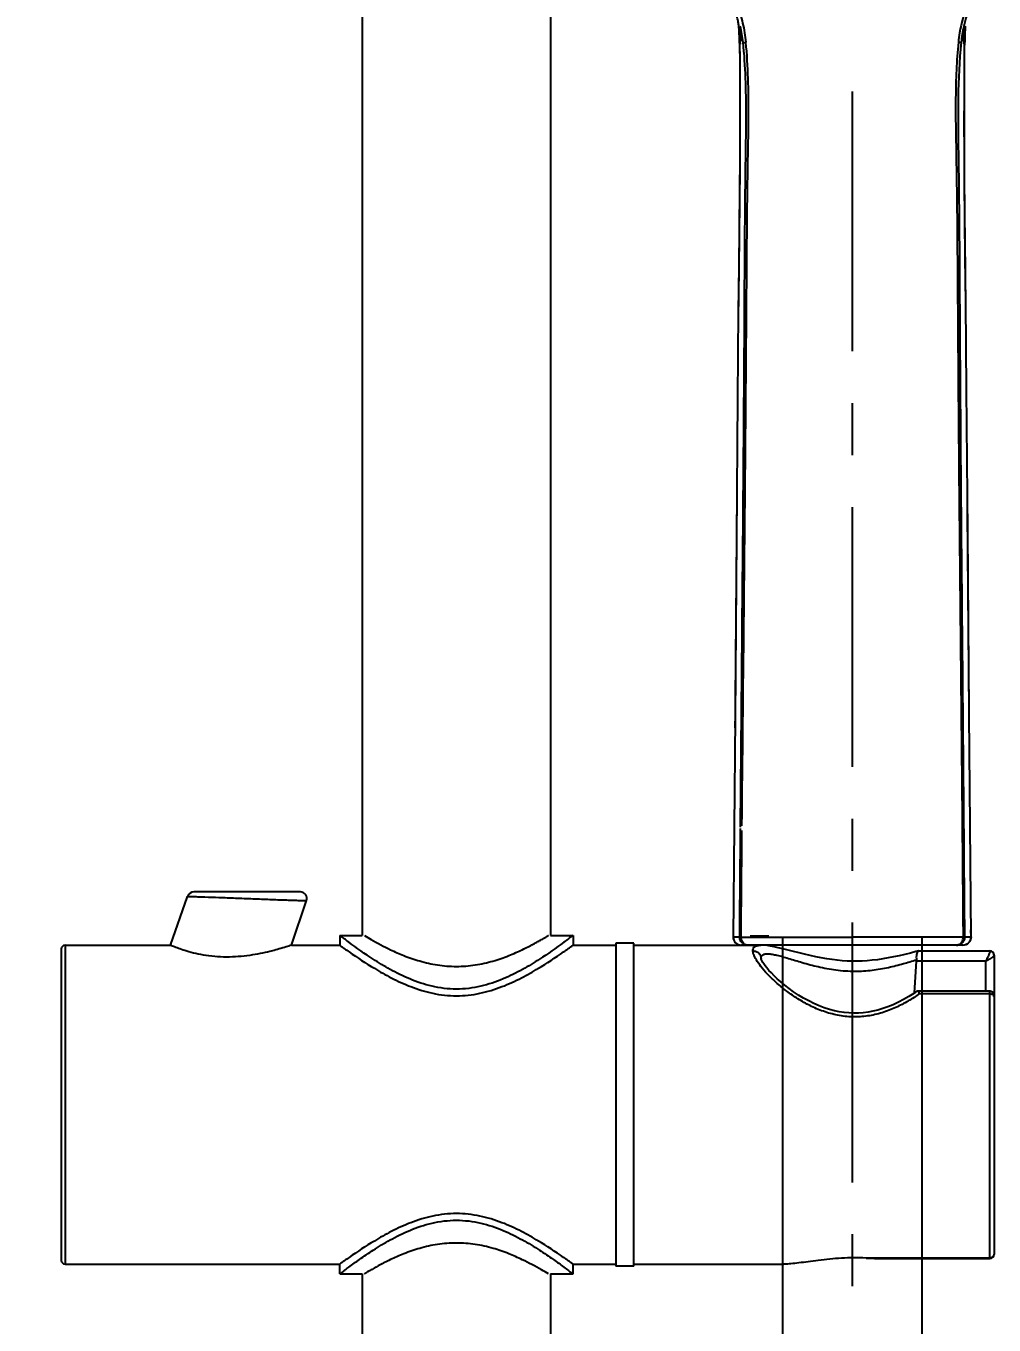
# Model space of a CAD drawing. Header units: millimetres. Extents: x 19741 to 22117, y -10160 to -6800.
# Drawn here: x 20892.2 to 21010.5, y -8388.4 to -8229.6 of the extents above; entities that cross this region are included whole.
import ezdxf

# ---------------------------------------------------------------- set-up
doc = ezdxf.new("R2010")
doc.units = ezdxf.units.MM
doc.linetypes.add('CENTERX2', pattern=[101.6, 63.5, -12.7, 12.7, -12.7])
doc.layers.add('CENTER', color=1, linetype='CENTERX2')
doc.styles.add('ARIAL', font='arial.ttf')
doc.dimstyles.get("Standard").update_dxf_attribs({"dimtxt": 15, "dimasz": 15, "dimexe": 0.18, "dimexo": 0.0625, "dimgap": 4, "dimtad": 0, "dimdec": 1, "dimdsep": 46, "dimtxsty": 'ARIAL', "dimcen": 0, "dimclrd": 5, "dimclre": 5, "dimclrt": 5, "dimadec": 0, "dimazin": 0, "dimtfac": 1, "dimtdec": 1, "dimtofl": 0, "dimtmove": 0, "dimatfit": 3, "dimfxl": 1, "dimtolj": 1, "dimtzin": 0, "dimarcsym": 0})

# ---------------------------------------------------------------- blocks, each defined once
blk = doc.blocks.new('*D96')
at = {"color": 5, "lineweight": -2, "transparency": 16777216}
for p, q in [((20929.22, -8005.55), (20756.2, -8005.55)), ((20756.38, -8020.55), (20756.38, -8323.92)), ((20756.38, -8668.55), (20756.38, -8365.18)), ((20929.22, -8683.55), (20756.2, -8683.55))]:
    blk.add_line(p, q, dxfattribs=at)
at = {"color": 5, "transparency": 16777216}
for points in [[(20753.88, -8020.55), (20758.88, -8020.55), (20756.38, -8005.55)], [(20753.88, -8668.55), (20758.88, -8668.55), (20756.38, -8683.55)]]:
    blk.add_solid(points, dxfattribs=at)
at = {"layer": 'Defpoints', "color": 0, "transparency": 16777216}
for p in [(20929.29, -8005.55), (20756.38, -8683.55), (20929.29, -8683.55)]:
    blk.add_point(p, dxfattribs=at)
at = {"color": 5, "transparency": 16777216, "insert": (20756.38, -8344.55), "char_height": 15, "attachment_point": 5, "rotation": 90, "style": 'ARIAL'}
blk.add_mtext('\\A1;678', dxfattribs=at)

msp = doc.modelspace()

# ---------------------------------------------------------------- linework, layer by layer
at = {"linetype": 'Continuous'}
for p, q in [((20933.29, -8175.92), (20933.29, -8340.78)), ((20956.29, -8207.2), (20956.29, -8340.78)), ((20979.31, -8229.74), (20979.31, -8229.73)), ((20979.35, -8230.08), (20979.39, -8231.83)), ((20979.39, -8231.72), (20979.39, -8231.77)), ((20979.39, -8231.72), (20979.39, -8231.77)), ((20979.39, -8231.77), (20979.4, -8231.88)), ((20979.4, -8231.88), (20979.4, -8232.03)), ((20979.47, -8231.82), (20979.47, -8231.71)), ((20979.47, -8231.72), (20979.47, -8231.82)), ((21006.82, -8231.72), (21006.82, -8231.82)), ((21006.9, -8231.72), (21006.9, -8231.6)), ((21006.92, -8230.86), (21006.92, -8230.82)), ((21006.92, -8230.86), (21006.92, -8230.82)), ((20979.28, -8261.05), (20979.26, -8262.56)), ((20979.26, -8262.56), (20979.24, -8265.32)), ((20979.93, -8302.51), (20979.93, -8302.43)), ((20979.93, -8302.51), (20979.93, -8302.43)), ((20925.72, -8335.48), (20912.7, -8335.48)), ((20909.85, -8341.98), (20911.95, -8336.02)), ((20924.62, -8341.98), (20926.48, -8336.54)), ((20978.62, -8340.05), (20978.62, -8340.97)), ((20978.62, -8340.05), (20978.62, -8340.97)), ((21007.68, -8340.97), (21007.67, -8340.1)), ((20930.54, -8340.78), (20933.29, -8340.78)), ((20930.54, -8340.78), (20930.54, -8341.98)), ((20956.29, -8340.78), (20959.04, -8340.78)), ((20959.04, -8340.78), (20959.04, -8341.98)), ((20966.49, -8341.73), (20964.29, -8341.73)), ((20964.29, -8341.73), (20964.29, -8381.23)), ((20966.49, -8381.23), (20966.49, -8341.73)), ((20978.62, -8340.97), (20978.61, -8340.97)), ((20978.62, -8340.97), (20979.41, -8340.97)), ((20979.58, -8340.99), (20993.15, -8341)), ((21006.71, -8340.99), (20993.15, -8341)), ((21006.71, -8340.99), (21005.57, -8340.99)), ((21006.88, -8340.97), (21007.68, -8340.97)), ((21007.68, -8340.97), (21007.68, -8340.97)), ((20896.49, -8342.48), (20896.49, -8380.48)), ((20896.99, -8341.98), (20909.85, -8341.98)), ((20896.99, -8341.98), (20896.99, -8380.98)), ((20924.62, -8341.98), (20930.54, -8341.98)), ((20959.04, -8341.98), (20964.29, -8341.98)), ((20966.49, -8341.98), (20982.01, -8341.98)), ((21006.68, -8341.98), (20979.61, -8341.98)), ((21001.29, -8342.69), (21009.99, -8342.69)), ((21009.99, -8342.72), (21009.99, -8342.69)), ((21010.49, -8343.19), (21010.49, -8379.77)), ((20982.02, -8343.61), (20982.02, -8343.6)), ((20982.02, -8343.61), (20982.02, -8343.61)), ((21000.79, -8347.81), (21001.02, -8343.95)), ((21000.79, -8347.81), (21001.02, -8343.95)), ((21009.49, -8343.95), (21001.02, -8343.95)), ((21009.49, -8347.61), (21009.49, -8343.95)), ((21009.97, -8347.61), (21001.11, -8347.61)), ((21001.4, -8347.91), (21009.99, -8347.91)), ((21009.99, -8380.27), (21009.99, -8347.64)), ((20896.99, -8380.98), (20930.54, -8380.98)), ((20930.54, -8382.18), (20930.54, -8380.98)), ((20959.04, -8380.98), (20964.29, -8380.98)), ((20959.04, -8382.18), (20959.04, -8380.98)), ((20966.49, -8381.23), (20964.29, -8381.23)), ((20966.49, -8380.98), (20984.82, -8380.98)), ((21009.99, -8380.24), (20994.85, -8380.24)), ((20996.1, -8380.27), (21009.99, -8380.27)), ((20930.54, -8382.18), (20933.29, -8382.18)), ((20933.29, -8382.18), (20933.29, -8629.05)), ((20956.29, -8382.18), (20959.04, -8382.18)), ((20956.29, -8382.18), (20956.29, -8629.05))]:
    msp.add_line(p, q, dxfattribs=at)
for p, q in [((20984.65, -8341), (20984.65, -9010.76)), ((21001.65, -8341), (21001.65, -9013.46))]:
    msp.add_line(p, q)
for points in [[(20979.31, -8229.7), (20979.3, -8229.61), (20979.29, -8229.51), (20979.27, -8229.4), (20979.25, -8229.28), (20979.23, -8229.15), (20979.21, -8229.02), (20979.18, -8228.88), (20979.16, -8228.73), (20979.12, -8228.59), (20979.09, -8228.44), (20979.05, -8228.28), (20979.01, -8228.13), (20978.97, -8227.97), (20978.93, -8227.82), (20978.88, -8227.66), (20978.83, -8227.5), (20978.78, -8227.35), (20978.73, -8227.2), (20978.68, -8227.05), (20978.63, -8226.9), (20978.57, -8226.76), (20978.52, -8226.63), (20978.47, -8226.51)], [(20979.47, -8231.71), (20979.46, -8231.62), (20979.46, -8231.5), (20979.45, -8231.38), (20979.44, -8231.23), (20979.43, -8231.08), (20979.42, -8230.92), (20979.41, -8230.75), (20979.39, -8230.57), (20979.38, -8230.38), (20979.36, -8230.19), (20979.34, -8230), (20979.32, -8229.79), (20979.31, -8229.7)], [(21006.82, -8231.78), (21006.82, -8231.71), (21006.83, -8231.62), (21006.84, -8231.5), (21006.84, -8231.38), (21006.85, -8231.23), (21006.86, -8231.08), (21006.88, -8230.92), (21006.89, -8230.75), (21006.9, -8230.57), (21006.92, -8230.38), (21006.94, -8230.19), (21006.95, -8230), (21006.97, -8229.8)], [(21006.88, -8233.17), (21006.92, -8230.83), (21006.95, -8230.04)], [(21006.97, -8229.8), (21006.98, -8229.7), (21006.99, -8229.61)], [(20979.39, -8231.83), (20979.42, -8234.17), (20979.42, -8236.69), (20979.43, -8239.41), (20979.43, -8242.53), (20979.42, -8245.89), (20979.4, -8249.65), (20979.35, -8254.4), (20979.3, -8258.96), (20979.24, -8264.51), (20979.15, -8275.13), (20979.02, -8292.16), (20978.84, -8314.25), (20978.61, -8340.97)], [(21007.68, -8340.97), (21007.45, -8313.8), (21007.27, -8291.36), (21007.14, -8274.11), (21007.04, -8263.42), (21006.98, -8257.91), (21006.93, -8253.39), (21006.89, -8248.65), (21006.87, -8244.89), (21006.86, -8241.53), (21006.87, -8238.41), (21006.87, -8235.69), (21006.88, -8233.17)], [(20979.58, -8340.99), (20980.14, -8340.99), (20980.69, -8340.99)], [(20980.69, -8340.84), (20981.83, -8340.84), (20982.41, -8340.84), (20982.99, -8340.84)], [(21001.25, -8342.69), (21000.94, -8342.77), (21000.27, -8342.95), (20999.58, -8343.11), (20998.9, -8343.27), (20998.22, -8343.42), (20997.54, -8343.55), (20996.89, -8343.66), (20996.24, -8343.76), (20995.61, -8343.83), (20994.99, -8343.88), (20994.38, -8343.92), (20993.77, -8343.94), (20993.16, -8343.94), (20992.56, -8343.92), (20991.94, -8343.88), (20991.32, -8343.83), (20990.69, -8343.75), (20990.05, -8343.66), (20989.38, -8343.54), (20988.71, -8343.41), (20988.03, -8343.26), (20987.34, -8343.1), (20986.66, -8342.93), (20985.99, -8342.76), (20985.32, -8342.59), (20984.68, -8342.43), (20984.11, -8342.29), (20983.62, -8342.18), (20983.18, -8342.1), (20982.78, -8342.04), (20982.41, -8342), (20982.08, -8341.98), (20982, -8341.98)], [(21001.07, -8347.62), (21000.67, -8347.89), (21000.06, -8348.27), (20999.44, -8348.63), (20998.81, -8348.96), (20998.17, -8349.26), (20997.53, -8349.52), (20996.91, -8349.74), (20996.3, -8349.92), (20995.69, -8350.07), (20995.09, -8350.17), (20994.51, -8350.25), (20993.92, -8350.29), (20993.34, -8350.3), (20992.76, -8350.27), (20992.17, -8350.21), (20991.58, -8350.12), (20990.98, -8350), (20990.37, -8349.83), (20989.74, -8349.63), (20989.11, -8349.39), (20988.48, -8349.11), (20987.84, -8348.8), (20987.21, -8348.45), (20986.59, -8348.08), (20986, -8347.68), (20985.44, -8347.28), (20984.91, -8346.88), (20984.44, -8346.48), (20984, -8346.09), (20983.61, -8345.73), (20983.28, -8345.38), (20982.98, -8345.06), (20982.74, -8344.77), (20982.53, -8344.51), (20982.37, -8344.28), (20982.24, -8344.09), (20982.15, -8343.92), (20982.09, -8343.79), (20982.05, -8343.69), (20982.03, -8343.64), (20982.03, -8343.61), (20982.02, -8343.61)], [(21010.49, -8348.12), (21010.48, -8348.05), (21010.47, -8347.99), (21010.45, -8347.93), (21010.42, -8347.87), (21010.38, -8347.81), (21010.34, -8347.76), (21010.29, -8347.72), (21010.23, -8347.68), (21010.17, -8347.65), (21010.11, -8347.63), (21010.05, -8347.61), (21009.99, -8347.61), (21009.97, -8347.61)]]:
    msp.add_lwpolyline(points, dxfattribs=at)
for centre, radius, start, end in [((21025.01, -8233.85), 18.69, 158.8068, 166.9641), ((20890.12, -8233.13), 89.28, 0.9001, 1.9109), ((20963.05, -8233.43), 16.87, 6.179, 13.0594), ((21023.23, -8233.43), 16.86, 166.9901, 173.8214), ((21084.28, -8232.78), 77.38, 178.0449, 178.5495), ((21105.96, -8233.32), 99.07, 178.5783, 179.0035), ((20912.7, -8336.28), 0.8, 90.0015, 160.6124), ((20925.72, -8336.28), 0.8, 341.2027, 89.9985), ((20979.61, -8340.98), 1, 179.543, 269.9999), ((21005.9, -8341), 0.981, 304.633, 308.6953), ((21006.68, -8340.98), 1, 270.0002, 0.4569), ((20896.99, -8342.48), 0.5, 90, 180), ((21001.29, -8342.83), 0.146, 89.9571, 104.2043), ((21009.99, -8343.19), 0.5, 0, 90), ((21010.01, -8343.21), 0.474, 15.5113, 30.8639), ((21010.24, -8348.26), 0.243, 0.066, 10.8219), ((21009.99, -8379.77), 0.5, 270, 0), ((21010.02, -8379.75), 0.471, 329.0237, 344.4212), ((20896.99, -8380.48), 0.5, 180, 270)]:
    msp.add_arc(centre, radius, start, end, dxfattribs=at)
for points, knots in [([(20979.06, -8227.01), (20979.21, -8227.38), (20979.46, -8228.13), (20979.78, -8229.27), (20980.03, -8230.43), (20980.12, -8231.22), (20980.17, -8231.61)], [0, 0, 0, 0, 0.249632, 0.499656, 0.749806, 1, 1, 1, 1]), ([(21007.23, -8227.01), (21006.81, -8228.12), (21006.38, -8229.65), (21006.16, -8231.22), (21006.13, -8231.61)], [0, 0, 0, 0, 0.749565, 1, 1, 1, 1]), ([(20979.71, -8231.37), (20979.65, -8231.24), (20979.45, -8230.72), (20979.36, -8230.16), (20979.31, -8229.74)], [0, 0, 0, 0, 0.251665, 1, 1, 1, 1]), ([(21006.98, -8229.73), (21006.94, -8230.13), (21006.85, -8230.67), (21006.67, -8231.18), (21006.61, -8231.3)], [0, 0, 0, 0, 0.748724, 1, 1, 1, 1]), ([(20979.4, -8232.03), (20979.41, -8233.23), (20979.42, -8235.65), (20979.43, -8239.27), (20979.44, -8242.9), (20979.42, -8247.74), (20979.36, -8253.79), (20979.31, -8258.63), (20979.28, -8261.05)], [0, 0, 0, 0, 0.124478, 0.249581, 0.374631, 0.499656, 0.749788, 1, 1, 1, 1]), ([(20979.72, -8302.42), (20979.77, -8296.52), (20979.85, -8287.66), (20979.93, -8275.84), (20979.99, -8266.98), (20980.02, -8259.6), (20980.06, -8253.69), (20980.1, -8249.26), (20980.16, -8244.84), (20980.22, -8240.42), (20980.17, -8236), (20979.98, -8233.07), (20979.83, -8231.61)], [0, 0, 0, 0, 0.250208, 0.375316, 0.500422, 0.625523, 0.688078, 0.750634, 0.813148, 0.875545, 0.937864, 1, 1, 1, 1]), ([(20979.83, -8231.61), (20979.84, -8231.62), (20979.87, -8231.62), (20979.95, -8231.62), (20980.05, -8231.62), (20980.13, -8231.62), (20980.17, -8231.61)], [0, 0, 0, 0, 0.107964, 0.322463, 0.633462, 1, 1, 1, 1]), ([(20979.93, -8302.43), (20979.98, -8296.52), (20980.07, -8287.66), (20980.16, -8275.85), (20980.23, -8267), (20980.28, -8258.14), (20980.34, -8250.76), (20980.44, -8244.86), (20980.51, -8240.44), (20980.48, -8236.02), (20980.31, -8233.08), (20980.17, -8231.61)], [0, 0, 0, 0, 0.250136, 0.375206, 0.500268, 0.625323, 0.750346, 0.812809, 0.875225, 0.937653, 1, 1, 1, 1]), ([(21006.13, -8231.61), (21006.01, -8232.74), (21005.86, -8235.01), (21005.76, -8239.56), (21005.84, -8244.11), (21005.92, -8248.67), (21005.97, -8253.22), (21006.02, -8258.92), (21006.06, -8265.76), (21006.12, -8274.88), (21006.21, -8286.28), (21006.34, -8299.95), (21006.48, -8313.63), (21006.6, -8327.31), (21006.67, -8336.43), (21006.71, -8340.99)], [0, 0, 0, 0, 0.031156, 0.06235, 0.124754, 0.155979, 0.187221, 0.249728, 0.312245, 0.374763, 0.49981, 0.624855, 0.749903, 0.874953, 1, 1, 1, 1]), ([(21006.47, -8231.61), (21006.23, -8233.86), (21006.05, -8238.41), (21006.12, -8244.09), (21006.18, -8248.64), (21006.23, -8253.2), (21006.27, -8258.9), (21006.3, -8265.74), (21006.36, -8274.86), (21006.43, -8286.26), (21006.55, -8299.94), (21006.67, -8313.62), (21006.78, -8327.3), (21006.84, -8336.42), (21006.88, -8340.97)], [0, 0, 0, 0, 0.062165, 0.124529, 0.155776, 0.187043, 0.249581, 0.312114, 0.374646, 0.499719, 0.624786, 0.749868, 0.87495, 1, 1, 1, 1]), ([(21006.47, -8231.61), (21006.46, -8231.62), (21006.42, -8231.62), (21006.35, -8231.62), (21006.24, -8231.62), (21006.17, -8231.62), (21006.13, -8231.61)], [0, 0, 0, 0, 0.110198, 0.327253, 0.637896, 1, 1, 1, 1]), ([(21007.05, -8264.14), (21007.02, -8261.43), (21006.96, -8256.03), (21006.89, -8249.27), (21006.86, -8243.86), (21006.86, -8239.81), (21006.87, -8235.76), (21006.88, -8233.07), (21006.9, -8231.72)], [0, 0, 0, 0, 0.250248, 0.500394, 0.625447, 0.750476, 0.875585, 1, 1, 1, 1]), ([(20911.95, -8336.02), (20911.95, -8336.02), (20911.95, -8336.02), (20911.96, -8336.02), (20911.97, -8336.02), (20911.98, -8336.02), (20912, -8336.02), (20912.04, -8336.02), (20912.09, -8336.02), (20912.17, -8336.02), (20912.26, -8336.03), (20912.37, -8336.03), (20912.55, -8336.04), (20912.82, -8336.04), (20913.18, -8336.06), (20913.6, -8336.07), (20914.47, -8336.1), (20915.87, -8336.15), (20917.47, -8336.21), (20918.86, -8336.26), (20919.92, -8336.3), (20920.97, -8336.34), (20921.99, -8336.38), (20922.94, -8336.42), (20923.8, -8336.45), (20924.47, -8336.47), (20924.94, -8336.49), (20925.25, -8336.5), (20925.53, -8336.51), (20925.77, -8336.52), (20925.98, -8336.52), (20926.13, -8336.53), (20926.24, -8336.53), (20926.3, -8336.53), (20926.35, -8336.54), (20926.4, -8336.54), (20926.43, -8336.54), (20926.45, -8336.54), (20926.46, -8336.54), (20926.47, -8336.54), (20926.47, -8336.54), (20926.48, -8336.54), (20926.48, -8336.54)], [0, 0, 0, 0, 0.00015, 0.000597, 0.001343, 0.002385, 0.003723, 0.005357, 0.009508, 0.014832, 0.021315, 0.028942, 0.037696, 0.058509, 0.083564, 0.112638, 0.145463, 0.263254, 0.401914, 0.475334, 0.549311, 0.622177, 0.692305, 0.758149, 0.818278, 0.871413, 0.895005, 0.916444, 0.935623, 0.952446, 0.966824, 0.978687, 0.983657, 0.987978, 0.991641, 0.994644, 0.996984, 0.998658, 0.999244, 0.999664, 0.999916, 1, 1, 1, 1]), ([(20959.04, -8340.78), (20958.67, -8341.06), (20957.34, -8342.08), (20955.31, -8343.51), (20952.82, -8345.02), (20950.45, -8346.19), (20948.22, -8346.95), (20946.29, -8347.29), (20944.79, -8347.38), (20943.28, -8347.29), (20941.35, -8346.95), (20939.12, -8346.19), (20936.75, -8345.02), (20934.26, -8343.51), (20932.24, -8342.08), (20930.9, -8341.06), (20930.54, -8340.78)], [0, 0, 0, 0, 0.04338, 0.157638, 0.232745, 0.31625, 0.406109, 0.452773, 0.5, 0.547227, 0.593891, 0.683751, 0.767254, 0.84236, 0.956619, 1, 1, 1, 1]), ([(20933.54, -8340.78), (20933.82, -8340.95), (20934.86, -8341.58), (20936.46, -8342.44), (20938.45, -8343.31), (20940.36, -8343.97), (20942.5, -8344.45), (20944.79, -8344.64), (20947.07, -8344.45), (20948.89, -8344.05), (20950.24, -8343.62), (20951.17, -8343.27), (20952.03, -8342.91), (20952.82, -8342.55), (20953.53, -8342.2), (20954.16, -8341.87), (20954.71, -8341.56), (20955.11, -8341.34), (20955.38, -8341.18), (20955.55, -8341.08), (20955.69, -8340.99), (20955.81, -8340.92), (20955.91, -8340.86), (20955.97, -8340.82), (20956, -8340.8), (20956.02, -8340.79), (20956.03, -8340.79), (20956.04, -8340.78), (20956.04, -8340.78)], [0, 0, 0, 0, 0.04082, 0.151745, 0.226755, 0.311498, 0.403619, 0.499968, 0.596317, 0.688438, 0.731891, 0.773205, 0.812077, 0.848227, 0.881363, 0.911128, 0.937176, 0.95918, 0.968546, 0.976755, 0.983774, 0.989571, 0.994115, 0.997378, 0.998524, 0.999344, 0.999836, 1, 1, 1, 1]), ([(20978.62, -8340.97), (20978.61, -8341.01), (20978.62, -8341.17), (20978.67, -8341.33), (20978.72, -8341.44)], [0, 0, 0, 0, 0.237832, 1, 1, 1, 1]), ([(20978.72, -8341.44), (20978.8, -8341.58), (20979.02, -8341.83), (20979.33, -8341.95), (20979.48, -8341.97)], [0, 0, 0, 0, 0.51081, 1, 1, 1, 1]), ([(20979.78, -8341.77), (20979.67, -8341.67), (20979.47, -8341.43), (20979.41, -8341.13), (20979.41, -8340.97)], [0, 0, 0, 0, 0.495993, 1, 1, 1, 1]), ([(20979.41, -8340.97), (20979.43, -8340.98), (20979.49, -8340.98), (20979.54, -8340.99), (20979.58, -8340.99)], [0, 0, 0, 0, 0.313574, 1, 1, 1, 1]), ([(20980.16, -8341.94), (20979.99, -8341.88), (20979.76, -8341.67), (20979.61, -8341.3), (20979.58, -8341.1), (20979.58, -8340.99)], [0, 0, 0, 0, 0.466021, 0.727838, 1, 1, 1, 1]), ([(21006.45, -8341.81), (21006.41, -8341.84), (21006.25, -8341.94), (21006.05, -8341.98), (21005.91, -8341.98)], [0, 0, 0, 0, 0.253122, 1, 1, 1, 1]), ([(21006.13, -8341.94), (21006.3, -8341.88), (21006.61, -8341.6), (21006.71, -8341.2), (21006.71, -8340.99)], [0, 0, 0, 0, 0.467372, 1, 1, 1, 1]), ([(21006.88, -8340.97), (21006.89, -8341.13), (21006.82, -8341.43), (21006.63, -8341.68), (21006.51, -8341.77)], [0, 0, 0, 0, 0.503751, 1, 1, 1, 1]), ([(21006.88, -8340.97), (21006.87, -8340.98), (21006.81, -8340.98), (21006.75, -8340.99), (21006.71, -8340.99)], [0, 0, 0, 0, 0.31367, 1, 1, 1, 1]), ([(21007.68, -8340.97), (21007.68, -8341.21), (21007.51, -8341.69), (21007.05, -8341.94), (21006.81, -8341.97)], [0, 0, 0, 0, 0.494187, 1, 1, 1, 1]), ([(20924.62, -8341.98), (20924.41, -8342.05), (20923.64, -8342.3), (20922.08, -8342.76), (20919.77, -8343.24), (20917.53, -8343.47), (20915.62, -8343.42), (20914.24, -8343.27), (20912.98, -8343.03), (20911.91, -8342.75), (20911.05, -8342.46), (20910.39, -8342.21), (20910.02, -8342.05), (20909.85, -8341.98)], [0, 0, 0, 0, 0.044461, 0.160375, 0.322777, 0.510039, 0.606505, 0.699668, 0.785364, 0.859752, 0.919661, 0.963566, 1, 1, 1, 1]), ([(20930.54, -8341.98), (20930.92, -8342.26), (20932.3, -8343.25), (20934.38, -8344.62), (20936.89, -8346.04), (20939.26, -8347.13), (20941.45, -8347.81), (20943.33, -8348.12), (20944.79, -8348.2), (20946.24, -8348.12), (20948.12, -8347.81), (20950.32, -8347.13), (20952.68, -8346.04), (20955.2, -8344.62), (20957.28, -8343.25), (20958.65, -8342.26), (20959.04, -8341.98)], [0, 0, 0, 0, 0.04496, 0.161197, 0.236475, 0.319434, 0.40801, 0.453774, 0.5, 0.546226, 0.591989, 0.680565, 0.763526, 0.838805, 0.95504, 1, 1, 1, 1]), ([(20981.03, -8342.68), (20981.02, -8342.58), (20981.04, -8342.42), (20981.15, -8342.24), (20981.26, -8342.14), (20981.41, -8342.07), (20981.65, -8342), (20981.86, -8341.98), (20982, -8341.98)], [0, 0, 0, 0, 0.229182, 0.333109, 0.439393, 0.555045, 0.685175, 1, 1, 1, 1]), ([(21001.4, -8347.91), (21000.95, -8348.23), (21000, -8348.84), (20998.48, -8349.64), (20996.82, -8350.28), (20995.04, -8350.69), (20993.2, -8350.8), (20991.38, -8350.59), (20989.63, -8350.11), (20988.01, -8349.41), (20986.53, -8348.58), (20985.2, -8347.66), (20984.03, -8346.71), (20983.02, -8345.76), (20982.2, -8344.86), (20981.58, -8344.04), (20981.22, -8343.41), (20981.06, -8342.97), (20981.03, -8342.77), (20981.03, -8342.68)], [0, 0, 0, 0, 0.068367, 0.139863, 0.213701, 0.289164, 0.365396, 0.441478, 0.516505, 0.589668, 0.660255, 0.727496, 0.790459, 0.84803, 0.898929, 0.941806, 0.975554, 0.988887, 1, 1, 1, 1]), ([(20981.03, -8342.68), (20981.16, -8342.68), (20981.44, -8342.73), (20981.77, -8342.96), (20981.97, -8343.27), (20982.02, -8343.5), (20982.02, -8343.6)], [0, 0, 0, 0, 0.273951, 0.54428, 0.789696, 1, 1, 1, 1]), ([(20982.02, -8343.6), (20982.02, -8343.52), (20982.04, -8343.38), (20982.14, -8343.23), (20982.24, -8343.15), (20982.37, -8343.09), (20982.59, -8343.04), (20982.94, -8343.03), (20983.42, -8343.09), (20984, -8343.22), (20984.65, -8343.39), (20985.68, -8343.69), (20987.12, -8344.13), (20989.05, -8344.65), (20991.2, -8345.06), (20992.71, -8345.16), (20993.49, -8345.16)], [0, 0, 0, 0, 0.022419, 0.032567, 0.043041, 0.054593, 0.067747, 0.099876, 0.140437, 0.189281, 0.245856, 0.309529, 0.455579, 0.622748, 0.806421, 1, 1, 1, 1]), ([(21001.18, -8342.73), (21001.14, -8342.77), (21001.06, -8342.89), (21000.98, -8343.25), (21000.99, -8343.56), (21001.02, -8343.77)], [0, 0, 0, 0, 0.162395, 0.393462, 1, 1, 1, 1]), ([(21001.25, -8342.69), (21001.25, -8342.69), (21001.22, -8342.7), (21001.2, -8342.72), (21001.18, -8342.73)], [0, 0, 0, 0, 0.237943, 1, 1, 1, 1]), ([(21009.95, -8342.9), (21009.92, -8342.98), (21009.86, -8343.14), (21009.75, -8343.4), (21009.63, -8343.67), (21009.54, -8343.86), (21009.49, -8343.95)], [0, 0, 0, 0, 0.205831, 0.455924, 0.727287, 1, 1, 1, 1]), ([(21010.44, -8343.31), (21010.4, -8343.36), (21010.27, -8343.47), (21010.05, -8343.63), (21009.78, -8343.8), (21009.59, -8343.9), (21009.49, -8343.95)], [0, 0, 0, 0, 0.182328, 0.426797, 0.707313, 1, 1, 1, 1]), ([(21009.98, -8342.79), (21009.97, -8342.8), (21009.97, -8342.84), (21009.96, -8342.88), (21009.95, -8342.9)], [0, 0, 0, 0, 0.218743, 1, 1, 1, 1]), ([(21009.99, -8342.72), (21009.99, -8342.73), (21009.99, -8342.75), (21009.98, -8342.78), (21009.98, -8342.79)], [0, 0, 0, 0, 0.197596, 1, 1, 1, 1]), ([(21010.42, -8342.96), (21010.39, -8342.91), (21010.33, -8342.84), (21010.26, -8342.8), (21010.24, -8342.79)], [0, 0, 0, 0, 0.747193, 1, 1, 1, 1]), ([(21010.49, -8343.21), (21010.49, -8343.21), (21010.48, -8343.25), (21010.46, -8343.28), (21010.44, -8343.31)], [0, 0, 0, 0, 0.193332, 1, 1, 1, 1]), ([(20993.49, -8345.16), (20994.19, -8345.16), (20995.57, -8345.07), (20997.55, -8344.73), (20999.35, -8344.27), (21000.48, -8343.93), (21001.02, -8343.77)], [0, 0, 0, 0, 0.275282, 0.538734, 0.782157, 1, 1, 1, 1]), ([(21001.4, -8347.91), (21001.35, -8347.83), (21001.29, -8347.73), (21001.18, -8347.63), (21001.13, -8347.61), (21001.11, -8347.61)], [0, 0, 0, 0, 0.630304, 0.845895, 1, 1, 1, 1]), ([(21009.99, -8347.64), (21009.99, -8347.63), (21009.99, -8347.62), (21009.97, -8347.61), (21009.97, -8347.61)], [0, 0, 0, 0, 0.633729, 1, 1, 1, 1]), ([(21010.49, -8348.12), (21010.49, -8348.06), (21010.46, -8347.94), (21010.35, -8347.77), (21010.18, -8347.66), (21010.05, -8347.64), (21009.99, -8347.64)], [0, 0, 0, 0, 0.23626, 0.494379, 0.756055, 1, 1, 1, 1]), ([(21009.99, -8347.91), (21010.01, -8347.91), (21010.09, -8347.91), (21010.18, -8347.93), (21010.24, -8347.96)], [0, 0, 0, 0, 0.255175, 1, 1, 1, 1]), ([(21010.24, -8347.96), (21010.3, -8347.98), (21010.41, -8348.05), (21010.47, -8348.16), (21010.48, -8348.21)], [0, 0, 0, 0, 0.540197, 1, 1, 1, 1]), ([(20959.04, -8380.98), (20958.65, -8380.7), (20957.28, -8379.71), (20955.2, -8378.34), (20952.68, -8376.92), (20950.32, -8375.83), (20948.12, -8375.15), (20946.24, -8374.85), (20944.79, -8374.77), (20943.33, -8374.85), (20941.45, -8375.15), (20939.26, -8375.83), (20936.89, -8376.92), (20934.38, -8378.34), (20932.3, -8379.71), (20930.92, -8380.7), (20930.54, -8380.98)], [0, 0, 0, 0, 0.04496, 0.161196, 0.236475, 0.319435, 0.408011, 0.453774, 0.5, 0.546227, 0.59199, 0.680566, 0.763525, 0.838804, 0.95504, 1, 1, 1, 1]), ([(20930.54, -8382.18), (20930.63, -8382.11), (20930.84, -8381.95), (20931.21, -8381.67), (20931.91, -8381.14), (20933.05, -8380.31), (20934.72, -8379.18), (20936.75, -8377.95), (20939.12, -8376.77), (20941.35, -8376.02), (20943.28, -8375.67), (20944.79, -8375.58), (20946.29, -8375.67), (20948.22, -8376.02), (20950.45, -8376.77), (20952.82, -8377.95), (20954.86, -8379.18), (20956.52, -8380.31), (20957.88, -8381.3), (20958.67, -8381.9), (20959.04, -8382.18)], [0, 0, 0, 0, 0.011175, 0.024813, 0.043383, 0.09343, 0.15764, 0.23274, 0.316237, 0.4061, 0.452772, 0.500005, 0.547237, 0.593904, 0.683757, 0.767252, 0.842353, 0.90657, 0.95662, 1, 1, 1, 1]), ([(20956.04, -8382.18), (20955.76, -8382.01), (20954.71, -8381.39), (20953.11, -8380.53), (20951.13, -8379.65), (20949.22, -8378.99), (20947.07, -8378.51), (20944.79, -8378.33), (20942.5, -8378.51), (20940.36, -8378.99), (20938.72, -8379.56), (20937.54, -8380.05), (20936.75, -8380.41), (20936.04, -8380.77), (20935.41, -8381.1), (20934.87, -8381.4), (20934.47, -8381.63), (20934.19, -8381.79), (20934.02, -8381.89), (20933.88, -8381.97), (20933.76, -8382.05), (20933.67, -8382.1), (20933.6, -8382.14), (20933.57, -8382.16), (20933.55, -8382.17), (20933.55, -8382.18), (20933.54, -8382.18), (20933.54, -8382.18)], [0, 0, 0, 0, 0.04081, 0.151676, 0.226637, 0.311361, 0.403475, 0.49989, 0.596314, 0.688502, 0.77326, 0.812123, 0.84826, 0.881377, 0.911142, 0.937199, 0.959188, 0.968544, 0.976752, 0.983773, 0.989573, 0.994115, 0.997376, 0.998522, 0.999342, 0.999835, 1, 1, 1, 1]), ([(21010.42, -8380), (21010.39, -8380.05), (21010.33, -8380.11), (21010.26, -8380.16), (21010.24, -8380.17)], [0, 0, 0, 0, 0.746985, 1, 1, 1, 1]), ([(20994.85, -8380.24), (20993.85, -8380.19), (20991.89, -8380.2), (20989.53, -8380.44), (20987.8, -8380.67), (20986.68, -8380.83), (20985.7, -8380.94), (20985.1, -8380.98), (20984.82, -8380.98)], [0, 0, 0, 0, 0.299743, 0.581566, 0.707511, 0.820457, 0.918526, 1, 1, 1, 1]), ([(20994.85, -8380.24), (20994.96, -8380.24), (20995.37, -8380.26), (20995.79, -8380.27), (20996.1, -8380.27)], [0, 0, 0, 0, 0.252365, 1, 1, 1, 1])]:
    msp.add_open_spline(points, degree=3, knots=knots, dxfattribs=at)
for points in [[(20979.83, -8231.61), (20979.79, -8231.53), (20979.75, -8231.45), (20979.71, -8231.37)], [(21006.61, -8231.3), (21006.57, -8231.41), (21006.52, -8231.51), (21006.47, -8231.61)], [(20979.04, -8288.67), (20978.98, -8297.59), (20978.9, -8306.5), (20978.83, -8315.41)], [(21007.46, -8314.72), (21007.39, -8306.17), (21007.32, -8297.62), (21007.25, -8289.07)], [(20979.51, -8327.56), (20979.58, -8319.13), (20979.65, -8310.71), (20979.72, -8302.28)], [(20979.69, -8327.39), (20979.76, -8319.05), (20979.84, -8310.71), (20979.93, -8302.36)], [(20979.41, -8340.97), (20979.45, -8336.55), (20979.48, -8332.13), (20979.51, -8327.71)], [(20979.58, -8340.99), (20979.62, -8336.65), (20979.65, -8332.32), (20979.69, -8327.98)], [(21005.91, -8341.98), (21005.98, -8341.98), (21006.06, -8341.97), (21006.13, -8341.94)], [(21010.24, -8342.79), (21010.16, -8342.75), (21010.07, -8342.72), (21009.99, -8342.72)], [(21010.49, -8343.21), (21010.49, -8343.16), (21010.48, -8343.12), (21010.47, -8343.08)], [(21001.02, -8343.77), (21001.03, -8343.83), (21001.03, -8343.89), (21001.02, -8343.95)], [(21001.11, -8347.61), (21001.09, -8347.61), (21001.08, -8347.61), (21001.07, -8347.62)], [(21010.49, -8379.75), (21010.49, -8379.8), (21010.48, -8379.84), (21010.47, -8379.88)], [(21010.24, -8380.17), (21010.16, -8380.21), (21010.07, -8380.24), (21009.99, -8380.24)]]:
    msp.add_open_spline(points, degree=3, dxfattribs=at)
at = {"layer": 'CENTER', "ltscale": 0.5}
msp.add_lwpolyline([(20993.15, -8237.63), (20993.15, -9012.31, -1), (20694.74, -9012.31), (20694.74, -8867.33)], format="xyb", dxfattribs=at)

# ---------------------------------------------------------------- dimensions: what is measured, and where the dimension line sits
dim = msp.add_linear_dim(base=(20756.38, -8683.55), p1=(20929.29, -8005.55), p2=(20929.29, -8683.55), angle=90, dimstyle='Standard')
dim.commit()
dim.dimension.update_dxf_attribs({"geometry": '*D96', "text_midpoint": (20756.38, -8344.55), "dimtype": 160})

doc.saveas('drawing.dxf')
